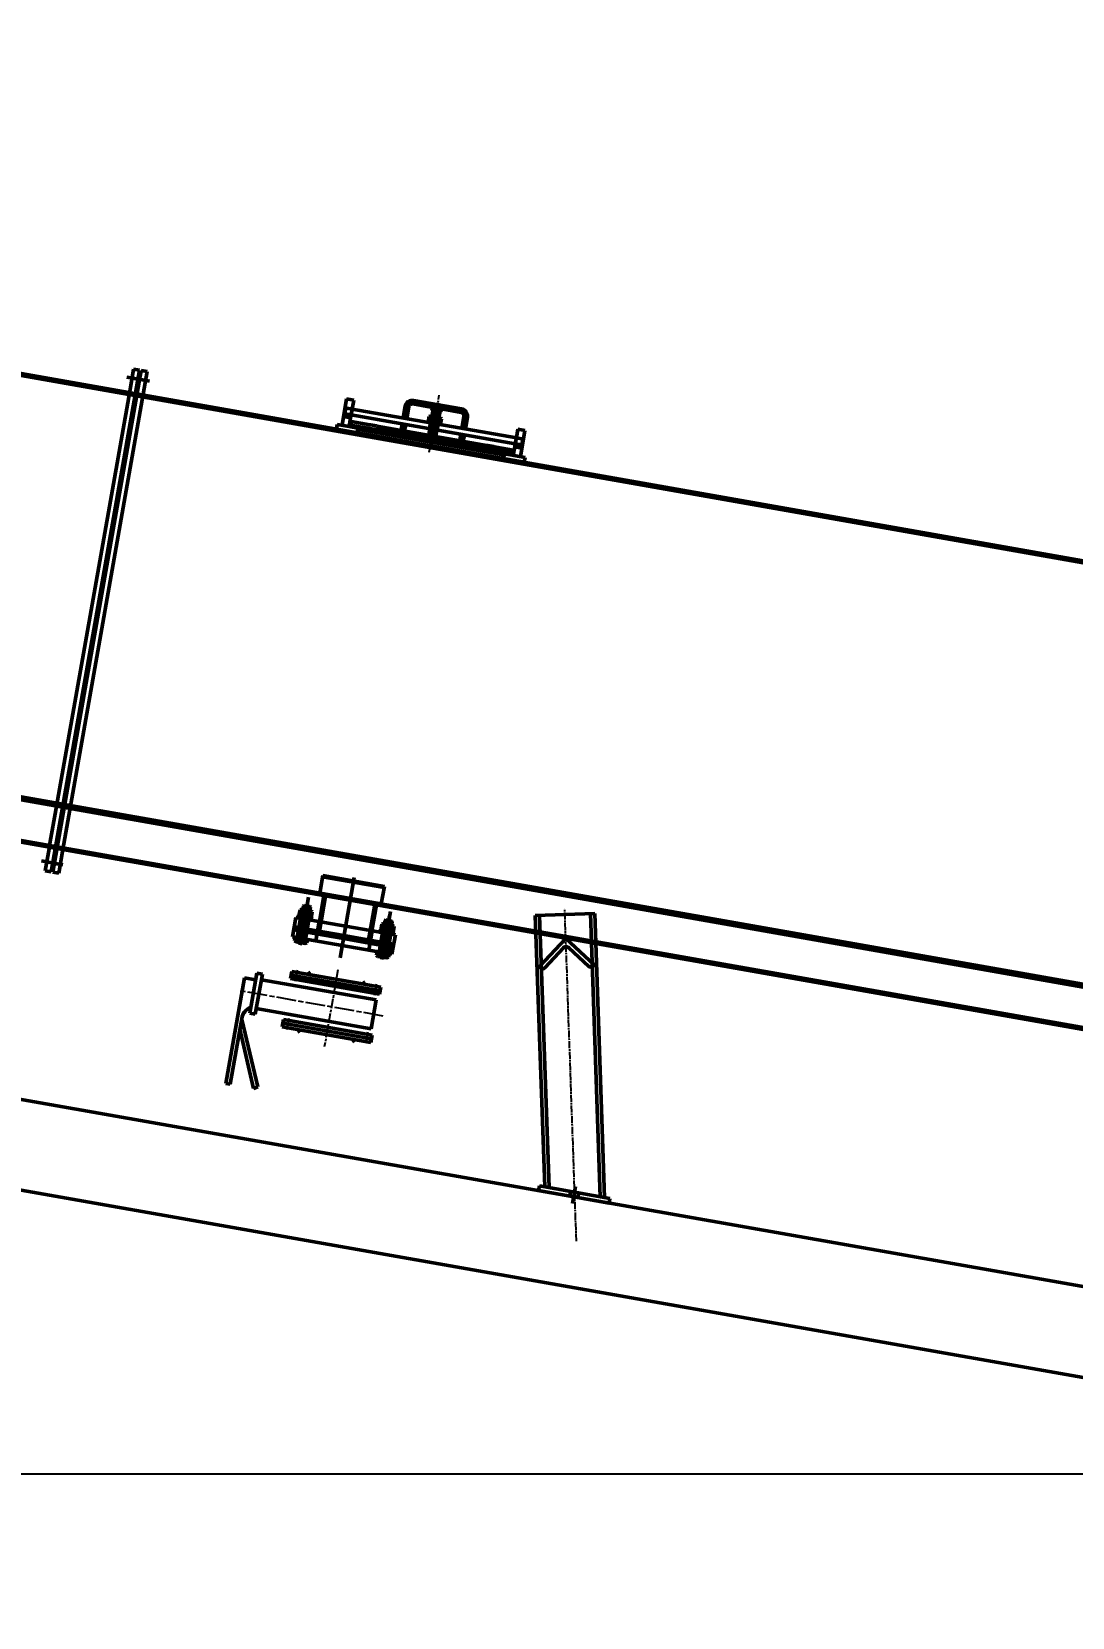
# Model space of a CAD drawing. Header units: millimetres. Extents: x -1263456 to 2767218, y -83310 to 50301.
# Drawn here: x 1094215 to 1095962, y -53970 to -51308 of the extents above; entities that cross this region are included whole.
import ezdxf

# ---------------------------------------------------------------- set-up
doc = ezdxf.new("R2010")
doc.units = ezdxf.units.MM
for name, pattern in [('AM_ISO08W050', [18, 12, -1.5, 3, -1.5]), ('AM_ISO08W050x2', [9, 6, -0.75, 1.5, -0.75]), ('AUSGEZOGEN', [0])]:
    doc.linetypes.add(name, pattern=pattern)
doc.layers.get('Defpoints').update_dxf_attribs({"linetype": 'AUSGEZOGEN'})
for name, color, linetype, lineweight in [('AM_0', 7, 'Continuous', 50), ('AM_5', 3, 'Continuous', 25), ('AM_7', 4, 'AM_ISO08W050', 25), ('AM_8', 1, 'Continuous', 25)]:
    doc.layers.add(name, color=color, linetype=linetype, lineweight=lineweight)
doc.styles.get("Standard").update_dxf_attribs({"font": 'ISOCP.SHX', "width": 0.7})
doc.dimstyles.new('AM_ISO$0', dxfattribs={"dimtxt": 3.5, "dimasz": 3.5, "dimexe": 1, "dimexo": 1, "dimgap": 1.5, "dimtad": 1, "dimdsep": 46, "dimtxsty": 'Standard', "dimcen": 0, "dimclrd": 256, "dimclre": 256, "dimclrt": 2, "dimazin": 2, "dimtp": 0.1, "dimtm": 0.1, "dimtfac": 0.71, "dimtmove": 0, "dimatfit": 3, "dimfxl": 1, "dimlwd": -1, "dimlwe": -1, "dimarcsym": 1})

# ---------------------------------------------------------------- blocks, each defined once
blk = doc.blocks.new('*D240')
at = {"layer": 'AM_5', "transparency": 16777216}
for p, q in [((1090659.9, -46860.2), (1090659.9, -49419.7)), ((1096659.9, -70454.3), (1096659.9, -49269.7)), ((1090922.4, -49344.7), (1096397.4, -49344.7))]:
    blk.add_line(p, q, dxfattribs=at)
for points in [[(1090922.4, -49300.9), (1090922.4, -49388.4), (1090659.9, -49344.7)], [(1096397.4, -49300.9), (1096397.4, -49388.4), (1096659.9, -49344.7)]]:
    blk.add_solid(points, dxfattribs=at)
at = {"layer": 'Defpoints', "color": 0, "transparency": 16777216}
for p in [(1090659.9, -46785.2), (1096659.9, -49344.7), (1096659.9, -70529.3, 93.7)]:
    blk.add_point(p, dxfattribs=at)
at = {"layer": 'AM_5', "color": 2, "transparency": 16777216, "insert": (1093659.9, -49100.9), "char_height": 262.5, "attachment_point": 5, "bg_fill": 3, "box_fill_scale": 1.1, "bg_fill_color": 256, "bg_fill_true_color": 13158600, "bg_fill_transparency": 0}
blk.add_mtext('6000', dxfattribs=at)
blk = doc.blocks.new('A$C32cf119a')
at = {"layer": 'AM_0'}
for points in [[(-16.21, 33.93), (-16.21, 32.32), (-17.83, 32.32)], [(16.21, 33.93), (16.21, 32.32), (17.82, 32.32)], [(-16.21, -3.53), (-16.21, -1.92), (-17.83, -1.92)], [(16.21, -3.53), (16.21, -1.92), (17.82, -1.92)]]:
    blk.add_hatch(color=256, dxfattribs=at).paths.add_polyline_path(points)
for p, q in [((27.58, 32.32), (-27.59, 32.32)), ((-27.59, 32.32), (-27.59, 27.9)), ((27.58, 30.11), (-27.59, 30.11)), ((-16.21, 33.93), (-17.83, 32.32)), ((-16.21, 32.32), (16.21, 32.32)), ((16.21, 33.93), (17.82, 32.32)), ((27.58, 32.32), (27.58, 27.9)), ((27.58, 27.9), (-27.59, 27.9)), ((-26.18, 6.22), (-26.18, 24.18)), ((-26.18, 24.18), (45.05, 24.18)), ((45.05, 27.63), (45.05, 2.77)), ((48.51, 27.63), (45.05, 27.63)), ((48.51, 27.63), (48.51, 2.77)), ((55.41, 23.49), (48.51, 23.49)), ((55.41, -42.06), (55.41, 23.49)), ((27.58, 2.5), (-27.59, 2.5)), ((-27.59, -1.92), (-27.59, 2.5)), ((27.58, 0.29), (-27.59, 0.29)), ((-26.18, 6.22), (45.05, 6.22)), ((27.58, -1.92), (27.58, 2.5)), ((45.05, 2.77), (48.51, 2.77)), ((27.58, -1.92), (-27.59, -1.92)), ((-16.21, -3.53), (-17.83, -1.92)), ((16.21, -3.53), (17.82, -1.92)), ((52.65, -1.96), (35.83, -40.78)), ((52.65, -7.91), (38.28, -42.06)), ((52.65, -42.06), (52.65, -0.13)), ((35.83, -40.78), (38.28, -42.06)), ((52.65, -42.06), (55.41, -42.06))]:
    blk.add_line(p, q, dxfattribs=at)
blk.add_arc((44.68, -0.7), 7.99, 355.91061, 61.37463, dxfattribs=at)
at = {"layer": 'AM_7'}
for p, q in [((-24.48, 33.64), (-24.48, 26.58)), ((24.47, 33.64), (24.47, 26.58)), ((-32.1, 15.2), (57.19, 15.2)), ((-24.48, 3.82), (-24.48, -3.24)), ((24.47, 3.82), (24.47, -3.24))]:
    blk.add_line(p, q, dxfattribs=at)
at = {"layer": 'AM_7', "linetype": 'AM_ISO08W050x2'}
blk.add_line((0, 38.17), (0, -9.65), dxfattribs=at)
blk = doc.blocks.new('A$C52475731')
at = {"layer": 'AM_0'}
h = blk.add_hatch(dxfattribs=at)
h.set_pattern_fill('ANSI37', color=256, angle=-10, style=0)
h.set_pattern_definition([(35, (55342.6973, -86406.2037), (-1.82110519, 2.60080774), []), (125, (55342.6973, -86406.2037), (-2.60080774, -1.82110519), [])])
h.paths.add_polyline_path([(8026.6, 7714.3), (8026.1, 7711.3), (8038.9, 7709.1), (8039.4, 7712)])
h = blk.add_hatch(color=256, dxfattribs=at)
h.paths.add_polyline_path([(8064, 7707.7), (8059.1, 7708.6), (8058.2, 7703.6)])
h.paths.add_polyline_path([(8069, 7706.8), (8064, 7707.7), (8068.1, 7701.9)])
h = blk.add_hatch(color=256, dxfattribs=at)
h.paths.add_polyline_path([(8162.5, 7690.3), (8157.6, 7691.2), (8156.7, 7686.3)])
h.paths.add_polyline_path([(8167.4, 7689.4), (8162.5, 7690.3), (8166.6, 7684.5)])
h = blk.add_hatch(color=256, dxfattribs=at)
h.paths.add_polyline_path([(8261, 7673), (8265.9, 7672.1), (8265.1, 7667.2)])
h.paths.add_polyline_path([(8256.1, 7673.8), (8261, 7673), (8255.2, 7668.9)])
h = blk.add_hatch(dxfattribs=at)
h.set_pattern_fill('ANSI37', color=256, angle=-10, style=0)
h.set_pattern_definition([(125, (54479.6164, -86254.0193), (2.60080774, 1.82110519), []), (35, (54479.6164, -86254.0193), (1.82110519, -2.60080774), [])])
h.paths.add_polyline_path([(8297.9, 7663.4), (8298.4, 7666.4), (8285.6, 7668.6), (8285.1, 7665.7)])
for points in [[(8359.9, 6434), (8359.9, 6434.2), (8360.1, 6434), (8359.9, 6434)], [(8445.9, 6419.6), (8445.9, 6418.8), (8445.2, 6418.9), (8445.5, 6419.2)]]:
    blk.add_hatch(color=256, dxfattribs=at).paths.add_polyline_path(points)
for p, q in [((2737.7, 8632.5, 0.1), (10907.7, 7191.9, 0.1)), ((2738.3, 8635.6, 0.1), (10908.3, 7195, 0.1)), ((10785.8, 6500.7, 0.1), (2615.8, 7941.3, 0.1)), ((10786.7, 6505.6, 0.1), (2616.7, 7946.2, 0.1)), ((10875.4, 5982.3, 0.1), (0, 7899.9, 0.1)), ((2604.2, 7875.6, 0.1), (10774.3, 6435, 0.1)), ((7523.7, 6964.2, 0.1), (7672.2, 7806.2, 0.1)), ((7526.8, 6963.7, 0.1), (7675.3, 7805.7, 0.1)), ((7543.6, 7001.4, 0.1), (7685.1, 7803.9, 0.1)), ((7655.8, 7770.5, 0.1), (7662.4, 7808, 0.1)), ((7662.4, 7808, 0.1), (7672.2, 7806.2, 0.1)), ((7685.1, 7803.9, 0.1), (7675.3, 7805.7, 0.1)), ((7651.1, 7794.7, 0.1), (7677, 7790.1, 0.1)), ((7668.5, 7791.6, 0.1), (7688.9, 7788, 0.1)), ((10631.6, 5873, 0.1), (3.4, 7747, 0.1)), ((7533, 7074.3, 0.1), (7655.8, 7770.5, 0.1)), ((8012.3, 7713.8, 0.1), (8020.1, 7758.1, 0.1)), ((8031.9, 7756, 0.1), (8020.1, 7758.1, 0.1)), ((8029.3, 7741.2, 0.1), (8031.9, 7756, 0.1)), ((8161.5, 7744.3, 0.1), (8131.3, 7749.6, 0.1)), ((8162, 7747.3, 0.1), (8131.9, 7752.6, 0.1)), ((8213.1, 7741.3, 0.1), (8132.4, 7755.5, 0.1)), ((8173.3, 7751.3, 0.1), (8160.1, 7676.4, 0.1)), ((8162.2, 7748.2, 0.1), (8161.1, 7742.3, 0.1)), ((8162.2, 7748.2, 0.1), (8165.1, 7749.3, 0.1)), ((8180.2, 7746.6, 0.1), (8165.1, 7749.3, 0.1)), ((8167.3, 7747.3, 0.1), (8166.3, 7741.4, 0.1)), ((8182.6, 7744.6, 0.1), (8180.2, 7746.6, 0.1)), ((8014.9, 7728.5, 0.1), (8026.7, 7726.4, 0.1)), ((8018.5, 7743.1, 0.1), (8016.8, 7733.3, 0.1)), ((8027.6, 7731.4, 0.1), (8016.8, 7733.3, 0.1)), ((8017.5, 7743.3, 0.1), (8029.3, 7741.2, 0.1)), ((8017.5, 7743.3, 0.1), (8029.3, 7741.2, 0.1)), ((8026.7, 7726.4, 0.1), (8024.1, 7711.7, 0.1)), ((8026.6, 7714.3, 0.1), (8027.7, 7720.2, 0.1)), ((8027.6, 7731.4, 0.1), (8026.7, 7726.4, 0.1)), ((8029.3, 7741.2, 0.1), (8027.6, 7731.4, 0.1)), ((8303.3, 7682.7, 0.1), (8027.6, 7731.4, 0.1)), ((8027.7, 7720.2, 0.1), (8059.2, 7714.6, 0.1)), ((8029.3, 7741.2, 0.1), (8305.1, 7692.6, 0.1)), ((8118.5, 7745.8, 0.1), (8115, 7726.1, 0.1)), ((8121.4, 7745.3, 0.1), (8118, 7725.6, 0.1)), ((8124.4, 7744.8, 0.1), (8120.9, 7725.1, 0.1)), ((8158.7, 7728.6, 0.1), (8157.1, 7719.5, 0.1)), ((8158.7, 7728.6, 0.1), (8160.2, 7729.1, 0.1)), ((8178, 7726, 0.1), (8160.2, 7729.1, 0.1)), ((8161.1, 7742.3, 0.1), (8165.5, 7741.6, 0.1)), ((8163.8, 7727.7, 0.1), (8162.2, 7718.6, 0.1)), ((8165.2, 7739.9, 0.1), (8163.2, 7728.6, 0.1)), ((8166.2, 7739.7, 0.1), (8164.2, 7728.4, 0.1)), ((8165.2, 7739.9, 0.1), (8165.5, 7741.6, 0.1)), ((8165.2, 7739.9, 0.1), (8177, 7737.8, 0.1)), ((8165.5, 7741.6, 0.1), (8177.3, 7739.5, 0.1)), ((8177.3, 7739.5, 0.1), (8165.5, 7741.6, 0.1)), ((8166.2, 7739.7, 0.1), (8165.5, 7741.6, 0.1)), ((8174.1, 7725.8, 0.1), (8172.5, 7716.8, 0.1)), ((8175.9, 7738, 0.1), (8173.9, 7726.7, 0.1)), ((8177, 7737.8, 0.1), (8175, 7726.5, 0.1)), ((8175.9, 7738, 0.1), (8177.3, 7739.5, 0.1)), ((8177.5, 7745.5, 0.1), (8176.5, 7739.6, 0.1)), ((8177, 7737.8, 0.1), (8177.3, 7739.5, 0.1)), ((8177.3, 7739.5, 0.1), (8181.6, 7738.7, 0.1)), ((8179.2, 7724.9, 0.1), (8177.6, 7715.9, 0.1)), ((8179.2, 7724.9, 0.1), (8178, 7726, 0.1)), ((8182.6, 7744.6, 0.1), (8181.6, 7738.7, 0.1)), ((8212.1, 7735.4, 0.1), (8182, 7740.7, 0.1)), ((8212.6, 7738.3, 0.1), (8182.5, 7743.7, 0.1)), ((8213.5, 7708.7, 0.1), (8217, 7728.4, 0.1)), ((8216.5, 7708.2, 0.1), (8219.9, 7727.9, 0.1)), ((8219.4, 7707.7, 0.1), (8222.9, 7727.4, 0.1)), ((3494.7, 7715.4, 0.1), (10773.7, 6431.9, 0.1)), ((8323.1, 7650.8, 0.1), (7998.1, 7708.1, 0.1)), ((8038.9, 7709.1, 0.1), (8024.1, 7711.7, 0.1)), ((8026.6, 7714.3, 0.1), (8026.1, 7711.3, 0.1)), ((8026.6, 7714.3, 0.1), (8039.4, 7712, 0.1)), ((8069, 7706.8, 0.1), (8026.6, 7714.3, 0.1)), ((8036.5, 7701.4, 0.1), (8036, 7698.3, 0.1)), ((8038.9, 7709.1, 0.1), (8037.5, 7701.2, 0.1)), ((8039.4, 7712, 0.1), (8038.9, 7709.1, 0.1)), ((8041.4, 7711.7, 0.1), (8040.5, 7706.8, 0.1)), ((8059.1, 7708.6, 0.1), (8058.2, 7703.6, 0.1)), ((8058.2, 7703.6, 0.1), (8064, 7707.7, 0.1)), ((8059.2, 7714.6, 0.1), (8060.2, 7714.5, 0.1)), ((8060.2, 7714.5, 0.1), (8070, 7712.7, 0.1)), ((8064, 7707.7, 0.1), (8068.1, 7701.9, 0.1)), ((8323.1, 7650.8, 0.1), (8067.1, 7696, 0.1)), ((8069, 7706.8, 0.1), (8068.1, 7701.9, 0.1)), ((8298.4, 7666.4, 0.1), (8069, 7706.8, 0.1)), ((8070, 7712.7, 0.1), (8071, 7712.5, 0.1)), ((8071, 7712.5, 0.1), (8299.5, 7672.3, 0.1)), ((8109.9, 7705.7, 0.1), (8110.4, 7705.6, 0.1)), ((8113.3, 7716.3, 0.1), (8111.4, 7705.4, 0.1)), ((8111.4, 7705.4, 0.1), (8117.3, 7704.4, 0.1)), ((8116.2, 7715.7, 0.1), (8113.8, 7702, 0.1)), ((8119.2, 7715.2, 0.1), (8117.3, 7704.4, 0.1)), ((8118.8, 7704.1, 0.1), (8118.3, 7704.2, 0.1)), ((8157.1, 7719.5, 0.1), (8158.3, 7718.5, 0.1)), ((8161.3, 7717.9, 0.1), (8157.8, 7698.3, 0.1)), ((8157.8, 7698.3, 0.1), (8169.7, 7696.2, 0.1)), ((8158.7, 7697.1, 0.1), (8157.8, 7698.3, 0.1)), ((8176.1, 7715.3, 0.1), (8158.3, 7718.5, 0.1)), ((8162.4, 7717.8, 0.1), (8158.7, 7697.1, 0.1)), ((8158.7, 7697.1, 0.1), (8168.4, 7695.4, 0.1)), ((8160.8, 7718, 0.1), (8159.1, 7708.2, 0.1)), ((8172.1, 7716.1, 0.1), (8168.4, 7695.4, 0.1)), ((8169.7, 7696.2, 0.1), (8168.4, 7695.4, 0.1)), ((8173.1, 7715.9, 0.1), (8169.7, 7696.2, 0.1)), ((8173.6, 7715.8, 0.1), (8171.9, 7705.9, 0.1)), ((8177.6, 7715.9, 0.1), (8176.1, 7715.3, 0.1)), ((8209.9, 7688.1, 0.1), (8211.8, 7698.9, 0.1)), ((8212.4, 7685.1, 0.1), (8214.7, 7698.4, 0.1)), ((8215.8, 7687, 0.1), (8217.7, 7697.9, 0.1)), ((8307.7, 7707.4, 0.1), (8319.5, 7705.3, 0.1)), ((8311.7, 7661, 0.1), (8319.5, 7705.3, 0.1)), ((8157.6, 7691.2, 0.1), (8156.7, 7686.3, 0.1)), ((8156.7, 7686.3, 0.1), (8162.5, 7690.3, 0.1)), ((8162.5, 7690.3, 0.1), (8166.6, 7684.5, 0.1)), ((8167.4, 7689.4, 0.1), (8166.6, 7684.5, 0.1)), ((8208.4, 7688.3, 0.1), (8208.9, 7688.2, 0.1)), ((8209.9, 7688.1, 0.1), (8215.8, 7687, 0.1)), ((8215.8, 7687, 0.1), (8209.9, 7688.1, 0.1)), ((8217.2, 7686.8, 0.1), (8216.7, 7686.8, 0.1)), ((8256.1, 7673.8, 0.1), (8255.2, 7668.9, 0.1)), ((8261, 7673, 0.1), (8255.2, 7668.9, 0.1)), ((8257.1, 7679.7, 0.1), (8256.1, 7679.9, 0.1)), ((8257.1, 7679.7, 0.1), (8256.1, 7679.9, 0.1)), ((8267, 7678, 0.1), (8257.1, 7679.7, 0.1)), ((8267, 7678, 0.1), (8257.1, 7679.7, 0.1)), ((8265.1, 7667.2, 0.1), (8261, 7673, 0.1)), ((8265.9, 7672.1, 0.1), (8265.1, 7667.2, 0.1)), ((8268, 7677.8, 0.1), (8267, 7678, 0.1)), ((8268, 7677.8, 0.1), (8267, 7678, 0.1)), ((8282.8, 7664, 0.1), (8283.7, 7669, 0.1)), ((8285.6, 7668.6, 0.1), (8285.1, 7665.7, 0.1)), ((8298.4, 7666.4, 0.1), (8285.6, 7668.6, 0.1)), ((8299.5, 7672.3, 0.1), (8298.4, 7666.4, 0.1)), ((8299.9, 7663.1, 0.1), (8302.5, 7677.8, 0.1)), ((8302.5, 7677.8, 0.1), (8303.3, 7682.7, 0.1)), ((8305.1, 7692.6, 0.1), (8303.3, 7682.7, 0.1)), ((8314.2, 7680.8, 0.1), (8303.3, 7682.7, 0.1)), ((8305.1, 7692.6, 0.1), (8316.9, 7690.5, 0.1)), ((8315.9, 7690.7, 0.1), (8314.2, 7680.8, 0.1)), ((8285.1, 7665.7, 0.1), (8283.7, 7657.8, 0.1)), ((8284.7, 7657.6, 0.1), (8284.2, 7654.5, 0.1)), ((8319.6, 7659.6, 0.1), (8285.1, 7665.7, 0.1)), ((8298.4, 7666.4, 0.1), (8297.9, 7663.4, 0.1)), ((8318.2, 7651.7, 0.1), (8319.6, 7659.6, 0.1)), ((7520.8, 7005.4, 0.1), (7533.5, 7077.2, 0.1)), ((7513.9, 6965.9, 0.1), (7520.3, 7002.5, 0.1)), ((7536.7, 6961.9, 0.1), (7543.6, 7001.4, 0.1)), ((7507.8, 6982.4, 0.1), (7533.7, 6977.8, 0.1)), ((7524.7, 6979.4, 0.1), (7543.6, 6976.1, 0.1)), ((7513.9, 6965.9, 0.1), (7523.7, 6964.2, 0.1)), ((7536.7, 6961.9, 0.1), (7526.8, 6963.7, 0.1)), ((7975, 6928.5, 0.1), (7980.2, 6958, 0.1)), ((7979.8, 6956, 0.1), (8083, 6937.8, 0.1)), ((7980.2, 6958, 0.1), (8083.4, 6939.8, 0.1)), ((8032.8, 6954.5, 0.1), (8009, 6819.6, 0.1)), ((7942, 6841.3, 0.1), (7956.1, 6921.5, 0.1)), ((7982, 6924.1, 0.1), (7974.3, 6880.7, 0.1)), ((7974.4, 6864.4, 0.1), (7985.4, 6926.6, 0.1)), ((7981.5, 6927.3, 0.1), (7981, 6924.3, 0.1)), ((7982.5, 6927.1, 0.1), (7982.1, 6924.7, 0.1)), ((8078.2, 6910.3, 0.1), (8083.4, 6939.8, 0.1)), ((7940, 6890.1, 0.1), (7941.9, 6900.5, 0.1)), ((7941.9, 6900.5, 0.1), (7943.4, 6901.1, 0.1)), ((7961.1, 6898, 0.1), (7943.4, 6901.1, 0.1)), ((7945.2, 6889.2, 0.1), (7947, 6899.6, 0.1)), ((7946.3, 6900.6, 0.1), (7947.4, 6906.7, 0.1)), ((7947.4, 6900.4, 0.1), (7948.7, 6907.6, 0.1)), ((7947.4, 6906.7, 0.1), (7948.7, 6907.6, 0.1)), ((7959.2, 6904.6, 0.1), (7947.4, 6906.7, 0.1)), ((7958.4, 6905.8, 0.1), (7948.7, 6907.6, 0.1)), ((7957.4, 6901.4, 0.1), (7951.8, 6869.4, 0.1)), ((7955.4, 6887.4, 0.1), (7957.2, 6897.8, 0.1)), ((7957.1, 6898.7, 0.1), (7958.4, 6905.8, 0.1)), ((7958.2, 6898.5, 0.1), (7959.2, 6904.6, 0.1)), ((7958.4, 6905.8, 0.1), (7959.2, 6904.6, 0.1)), ((7960.5, 6886.5, 0.1), (7962.4, 6896.9, 0.1)), ((7962.4, 6896.9, 0.1), (7961.1, 6898, 0.1)), ((8056.8, 6849.9, 0.1), (8067.8, 6912.1, 0.1)), ((8070.1, 6908.6, 0.1), (8062.5, 6865.2, 0.1)), ((8070.7, 6911.6, 0.1), (8070.2, 6908.8, 0.1)), ((8071.6, 6911.4, 0.1), (8071.1, 6908.4, 0.1)), ((8079.4, 6817.1, 0.1), (8093.5, 6897.3, 0.1)), ((7934.9, 6887.6, 0.1), (7929.2, 6855.1, 0.1)), ((7932.2, 6871.9, 0.1), (7940, 6870.5, 0.1)), ((7934.9, 6887.6, 0.1), (8018.4, 6872.9, 0.1)), ((7937.1, 6853.8, 0.1), (7942.8, 6886.3, 0.1)), ((7938.2, 6889, 0.1), (7937.9, 6887.1, 0.1)), ((7937.9, 6887.1, 0.1), (7943.8, 6886.1, 0.1)), ((7938.2, 6889, 0.1), (7938.9, 6889.5, 0.1)), ((7944.1, 6888, 0.1), (7938.2, 6889, 0.1)), ((7938.4, 6855.3, 0.1), (7944.2, 6888.5, 0.1)), ((7941.3, 6889.1, 0.1), (7938.9, 6889.5, 0.1)), ((7939.4, 6855.1, 0.1), (7945.3, 6888.4, 0.1)), ((7940, 6890.1, 0.1), (7941.3, 6889.1, 0.1)), ((7959, 6885.9, 0.1), (7941.3, 6889.1, 0.1)), ((7949.1, 6853.4, 0.1), (7955, 6886.6, 0.1)), ((7950.2, 6853.2, 0.1), (7956, 6886.5, 0.1)), ((7950.9, 6851.3, 0.1), (7956.6, 6883.8, 0.1)), ((7953.8, 6868.1, 0.1), (8015.6, 6857.2, 0.1)), ((7955.6, 6884, 0.1), (7961.5, 6883, 0.1)), ((7961.9, 6884.8, 0.1), (7955.9, 6885.9, 0.1)), ((7960.5, 6886.5, 0.1), (7959, 6885.9, 0.1)), ((7961.4, 6885.5, 0.1), (7959, 6885.9, 0.1)), ((7961.9, 6884.8, 0.1), (7961.4, 6885.5, 0.1)), ((7961.5, 6883, 0.1), (7961.9, 6884.8, 0.1)), ((7973.9, 6880.8, 0.1), (7968.2, 6848.3, 0.1)), ((7974.3, 6880.7, 0.1), (7971.5, 6864.9, 0.1)), ((8101.9, 6858.2, 0.1), (8018.4, 6872.9, 0.1)), ((8077.4, 6865.9, 0.1), (8079.3, 6876.3, 0.1)), ((8079.3, 6876.3, 0.1), (8080.8, 6876.9, 0.1)), ((8085.4, 6878.9, 0.1), (8079.8, 6846.9, 0.1)), ((8080.8, 6876.9, 0.1), (8098.5, 6873.7, 0.1)), ((8082.5, 6865, 0.1), (8084.4, 6875.4, 0.1)), ((8083.7, 6876.3, 0.1), (8084.8, 6882.5, 0.1)), ((8084.8, 6876.1, 0.1), (8086.1, 6883.3, 0.1)), ((8086.1, 6883.3, 0.1), (8084.8, 6882.5, 0.1)), ((8084.8, 6882.5, 0.1), (8096.6, 6880.4, 0.1)), ((8084.9, 6848.5, 0.1), (8092.2, 6890.1, 0.1)), ((8086.1, 6883.3, 0.1), (8095.8, 6881.6, 0.1)), ((8092.8, 6863.2, 0.1), (8094.6, 6873.6, 0.1)), ((8094.5, 6874.4, 0.1), (8095.8, 6881.6, 0.1)), ((8095.5, 6874.3, 0.1), (8096.6, 6880.4, 0.1)), ((8096.6, 6880.4, 0.1), (8095.8, 6881.6, 0.1)), ((8097.9, 6862.3, 0.1), (8099.7, 6872.7, 0.1)), ((8099.7, 6872.7, 0.1), (8098.5, 6873.7, 0.1)), ((8336.7, 6890.8, 0.1), (8436.6, 6894.3, 0.1)), ((8352.6, 6435.3, 0.1), (8336.7, 6890.8, 0.1)), ((8359.9, 6434, 0.1), (8344, 6891, 0.1)), ((8445.9, 6418.8, 0.1), (8429.3, 6894, 0.1)), ((8453.3, 6417.5, 0.1), (8436.6, 6894.3, 0.1)), ((7929.2, 6855.1, 0.1), (8012.7, 6840.4, 0.1)), ((7931.3, 6867, 0.1), (7939.2, 6865.6, 0.1)), ((7932.7, 6848.5, 0.1), (7933.7, 6854.3, 0.1)), ((7932.7, 6848.5, 0.1), (7935.1, 6846.5, 0.1)), ((7938.1, 6853.6, 0.1), (7933.7, 6854.3, 0.1)), ((7935.1, 6846.5, 0.1), (7950.2, 6843.8, 0.1)), ((7937.8, 6847.6, 0.1), (7938.9, 6853.4, 0.1)), ((7938.4, 6855.3, 0.1), (7938.1, 6853.6, 0.1)), ((7939.4, 6855.1, 0.1), (7938.1, 6853.6, 0.1)), ((7949.9, 6851.5, 0.1), (7938.1, 6853.6, 0.1)), ((7938.1, 6853.6, 0.1), (7949.9, 6851.5, 0.1)), ((7950.2, 6853.2, 0.1), (7938.4, 6855.3, 0.1)), ((7948.1, 6845.8, 0.1), (7949.1, 6851.6, 0.1)), ((7949.1, 6853.4, 0.1), (7949.9, 6851.5, 0.1)), ((7950.2, 6853.2, 0.1), (7949.9, 6851.5, 0.1)), ((7954.2, 6850.7, 0.1), (7949.9, 6851.5, 0.1)), ((7953.2, 6844.9, 0.1), (7950.2, 6843.8, 0.1)), ((7953, 6863.1, 0.1), (8014.7, 6852.2, 0.1)), ((7953.2, 6844.9, 0.1), (7954.2, 6850.7, 0.1)), ((8076.5, 6841.3, 0.1), (8014.7, 6852.2, 0.1)), ((8077.4, 6846.3, 0.1), (8015.6, 6857.2, 0.1)), ((8062.9, 6865.1, 0.1), (8057.1, 6832.6, 0.1)), ((8062.5, 6865.2, 0.1), (8059.7, 6849.4, 0.1)), ((8074.5, 6829.5, 0.1), (8080.2, 6862, 0.1)), ((8075.3, 6862.9, 0.1), (8075.6, 6864.8, 0.1)), ((8081.2, 6861.9, 0.1), (8075.3, 6862.9, 0.1)), ((8075.6, 6864.8, 0.1), (8076.3, 6865.3, 0.1)), ((8075.6, 6864.8, 0.1), (8081.5, 6863.7, 0.1)), ((8075.7, 6831.1, 0.1), (8081.6, 6864.3, 0.1)), ((8076.3, 6865.3, 0.1), (8078.7, 6864.8, 0.1)), ((8076.8, 6830.9, 0.1), (8082.7, 6864.1, 0.1)), ((8076.8, 6827.8, 0.1), (8097.1, 6842, 0.1)), ((8077.4, 6865.9, 0.1), (8078.7, 6864.8, 0.1)), ((8078.7, 6864.8, 0.1), (8096.4, 6861.7, 0.1)), ((8079.8, 6845.1, 0.1), (8094, 6824.8, 0.1)), ((8086.5, 6829.2, 0.1), (8092.4, 6862.4, 0.1)), ((8087.6, 6829, 0.1), (8093.4, 6862.2, 0.1)), ((8088.2, 6827.1, 0.1), (8094, 6859.6, 0.1)), ((8099.1, 6842.5, 0.1), (8091.2, 6843.8, 0.1)), ((8098.9, 6858.7, 0.1), (8093, 6859.8, 0.1)), ((8093.3, 6861.6, 0.1), (8099.2, 6860.6, 0.1)), ((8101.9, 6858.2, 0.1), (8096.1, 6825.7, 0.1)), ((8097.9, 6862.3, 0.1), (8096.4, 6861.7, 0.1)), ((8096.4, 6861.7, 0.1), (8098.7, 6861.3, 0.1)), ((8099.2, 6860.6, 0.1), (8098.7, 6861.3, 0.1)), ((8099.2, 6860.6, 0.1), (8098.9, 6858.7, 0.1)), ((8096.1, 6825.7, 0.1), (8012.7, 6840.4, 0.1)), ((8070.1, 6824.3, 0.1), (8071.1, 6830.1, 0.1)), ((8070.1, 6824.3, 0.1), (8072.5, 6822.3, 0.1)), ((8071.1, 6830.1, 0.1), (8075.4, 6829.4, 0.1)), ((8071.1, 6830.1, 0.1), (8075.4, 6829.4, 0.1)), ((8087.6, 6819.6, 0.1), (8072.5, 6822.3, 0.1)), ((8075.2, 6823.4, 0.1), (8076.2, 6829.2, 0.1)), ((8075.7, 6831.1, 0.1), (8075.4, 6829.4, 0.1)), ((8076.8, 6830.9, 0.1), (8075.4, 6829.4, 0.1)), ((8075.4, 6829.4, 0.1), (8087.3, 6827.3, 0.1)), ((8087.3, 6827.3, 0.1), (8075.4, 6829.4, 0.1)), ((8075.4, 6829.4, 0.1), (8087.3, 6827.3, 0.1)), ((8087.3, 6827.3, 0.1), (8075.4, 6829.4, 0.1)), ((8075.7, 6831.1, 0.1), (8087.6, 6829, 0.1)), ((8085.4, 6821.6, 0.1), (8086.5, 6827.4, 0.1)), ((8086.5, 6829.2, 0.1), (8087.3, 6827.3, 0.1)), ((8087.6, 6829, 0.1), (8087.3, 6827.3, 0.1)), ((8087.3, 6827.3, 0.1), (8091.6, 6826.5, 0.1)), ((8087.3, 6827.3, 0.1), (8091.6, 6826.5, 0.1)), ((8090.6, 6820.7, 0.1), (8087.6, 6819.6, 0.1)), ((8098.2, 6837.5, 0.1), (8090.3, 6838.9, 0.1)), ((8090.6, 6820.7, 0.1), (8091.6, 6826.5, 0.1)), ((8342.4, 6428.9, 0.1), (8343.8, 6436.8, 0.1)), ((8460.6, 6408.1, 0.1), (8342.4, 6428.9, 0.1)), ((8343.8, 6436.8, 0.1), (8462, 6416, 0.1)), ((8359.9, 6434.2, 0.1), (8360.1, 6434, 0.1)), ((8396, 6427.6, 0.1), (8394.6, 6419.7, 0.1)), ((8399.5, 6407.3, 0.1), (8404.6, 6435.9, 0.1)), ((8409.8, 6425.2, 0.1), (8408.4, 6417.3, 0.1)), ((8445.9, 6419.6, 0.1), (8445.2, 6418.9, 0.1)), ((8462, 6416, 0.1), (8460.6, 6408.1, 0.1))]:
    blk.add_line(p, q, dxfattribs=at)
at = {"layer": 'AM_0', "elevation": 0.1}
for points in [[(8057.2, 7697.7), (8003, 7707.3), (8004.4, 7715.1)], [(8004.4, 7715.1), (8024.1, 7711.7)], [(8039.4, 7712), (8059.1, 7708.6)], [(8040.5, 7706.8), (8282.8, 7664)], [(8067.1, 7696), (8057.2, 7697.7)], [(8318.2, 7651.7), (8067.1, 7696)], [(8069, 7706.8), (8298.4, 7666.4)], [(8160.6, 7707.9), (8159.6, 7708.1)], [(8170.4, 7706.2), (8160.6, 7707.9)], [(8171.4, 7706), (8170.4, 7706.2)], [(8305.1, 7692.6), (8307.7, 7707.4)], [(8302.5, 7677.8), (8314.3, 7675.7)], [(8305.1, 7692.6), (8316.9, 7690.5)]]:
    blk.add_lwpolyline(points, dxfattribs=at)
at = {"layer": 'AM_0'}
blk.add_lwpolyline([(8388, 6852.5), (8435.6, 6808.2), (8433.2, 6805.6, -0.414214), (8426.8, 6805.4), (8393.2, 6836.8, 0.414214), (8384, 6836.5), (8352.6, 6802.8, -0.414214), (8346.3, 6802.6), (8343.7, 6805)], format="xyb", close=True, dxfattribs=at)
blk.add_circle((8086.9, 6834.9, 0.1), 8.75, dxfattribs=at)
for centre, radius, start, end in [((8130.3, 7743.7, 0.1), 12, 80, 170), ((8130.3, 7743.7, 0.1), 9, 80, 170), ((8130.3, 7743.7, 0.1), 6, 80, 170), ((8164.1, 7744, 0.1), 4.59, 45.5531, 105.5531), ((8169.6, 7730.2, 0.1), 17.2, 62.3875, 97.6125), ((8160.6, 7724.4, 0.1), 4.6, 45.5615, 105.5615), ((8166.1, 7710.6, 0.1), 17.2, 62.383, 97.617), ((8176, 7721.7, 0.1), 4.6, 54.4385, 114.4385), ((8179.4, 7741.3, 0.1), 4.59, 54.4469, 114.4469), ((8211.1, 7729.5, 0.1), 6, 350, 80), ((8211.1, 7729.5, 0.1), 9, 350, 80), ((8211.1, 7729.5, 0.1), 12, 350, 80), ((8160.3, 7722.8, 0.1), 4.6, 234.4385, 294.4385), ((8170.2, 7733.8, 0.1), 17.2, 242.383, 277.617), ((8175.7, 7720.1, 0.1), 4.6, 225.5615, 285.5615), ((8081.2, 6872.1, 0.1), 4.6, 45.5615, 105.5615), ((8086.7, 6858.4, 0.1), 17.2, 62.383, 97.617), ((8096.5, 6869.4, 0.1), 4.6, 54.4385, 114.4385), ((8080.6, 6869.2, 0.1), 4.6, 234.4385, 294.4385), ((8090.5, 6880.2, 0.1), 17.2, 242.383, 277.617), ((8096, 6866.4, 0.1), 4.6, 225.5615, 285.5615)]:
    blk.add_arc(centre, radius, start, end, dxfattribs=at)
at = {"layer": 'AM_0', "extrusion": (0, 0, -1)}
for centre, radius, start, end in [((-7943.8, 6896.3, -0.1), 4.6, 74.4385, 134.4385), ((-7949.3, 6882.6, -0.1), 17.2, 82.383, 117.617), ((-7959.1, 6893.6, -0.1), 4.6, 65.5615, 125.5615), ((-7943.3, 6893.4, -0.1), 4.6, 245.5615, 305.5615), ((-7953.1, 6904.4, -0.1), 17.2, 262.383, 297.617), ((-7958.6, 6890.7, -0.1), 4.6, 254.4385, 314.4385), ((-7935.9, 6851.8, -0.1), 4.59, 245.5531, 305.5531), ((-7945.8, 6862.8, -0.1), 17.2, 262.3875, 297.6125), ((-7951.3, 6849.1, -0.1), 4.59, 254.4469, 314.4469), ((-8073.3, 6827.6, -0.1), 4.59, 245.5531, 305.5531), ((-8083.2, 6838.6, -0.1), 17.2, 262.3875, 297.6125), ((-8088.7, 6824.9, -0.1), 4.59, 254.4469, 314.4469)]:
    blk.add_arc(centre, radius, start, end, dxfattribs=at)
at = {"layer": 'AM_0'}
for points in [[(7655.4, 7768.6, 0.1), (7652.5, 7769.1, 0.1), (7655.9, 7771.5, 0.1)], [(7678.2, 7764.5, 0.1), (7681.2, 7764, 0.1), (7678.7, 7767.5, 0.1)], [(8003, 7707.3, 0.1), (8003.9, 7712.2, 0.1), (7998.1, 7708.1, 0.1)], [(8012.3, 7713.8, 0.1), (8013.2, 7718.7, 0.1), (8007.4, 7714.6, 0.1)], [(8111.4, 7705.4, 0.1), (8109.4, 7705.8, 0.1), (8111.7, 7707.4, 0.1)], [(8117.3, 7704.4, 0.1), (8119.2, 7704, 0.1), (8117.6, 7706.4, 0.1)], [(8209.9, 7688.1, 0.1), (8207.9, 7688.4, 0.1), (8210.2, 7690, 0.1)], [(8215.8, 7687, 0.1), (8217.7, 7686.7, 0.1), (8216.1, 7689, 0.1)], [(8311.7, 7661, 0.1), (8312.6, 7665.9, 0.1), (8316.6, 7660.1, 0.1)], [(8318.2, 7651.7, 0.1), (8323.1, 7650.8, 0.1), (8319.1, 7656.6, 0.1)], [(7520.8, 7005.4, 0.1), (7520.3, 7002.5, 0.1), (7517.9, 7006, 0.1)], [(7543.6, 7001.4, 0.1), (7543.1, 6998.5, 0.1), (7546.6, 7000.9, 0.1)], [(7981.9, 6924.1, 0.1), (7981.6, 6922.2, 0.1), (7979.9, 6924.5, 0.1)], [(8070.1, 6908.6, 0.1), (8069.8, 6906.6, 0.1), (8072.1, 6908.2, 0.1)], [(7974.3, 6880.7, 0.1), (7972.4, 6881, 0.1), (7974.7, 6882.7, 0.1)], [(8062.5, 6865.2, 0.1), (8064.4, 6864.8, 0.1), (8062.8, 6867.1, 0.1)]]:
    blk.add_solid(points, dxfattribs=at)
at = {"layer": 'AM_7'}
for p, q in [((8158.7, 7668.6, 0.1), (8175.6, 7764.3, 0.1)), ((8405.8, 6344.2, 0.1), (8386.3, 6902.2, 0.1))]:
    blk.add_line(p, q, dxfattribs=at)
at = {"layer": 'AM_0', "xscale": -2.746979859309329, "yscale": 2.74697985930933, "zscale": 2.74697985930933, "rotation": 349.9999999999997}
blk.add_blockref('A$C32cf119a', (7987.2, 6696.2, 0.1), dxfattribs=at)

msp = doc.modelspace()

# ---------------------------------------------------------------- linework, layer by layer
at = {"layer": 'AM_8'}
msp.add_line((1096509.9, -53729.7, 0.2), (1080709.9, -53729.7, 0), dxfattribs=at)

# ---------------------------------------------------------------- next in the draw order: dimensions: what is measured, and where the dimension line sits
at = {"layer": 'AM_5'}
dim = msp.add_linear_dim(base=(1096659.9, -49344.7), p1=(1090659.9, -46785.2), p2=(1096659.9, -70529.3, 93.7), dimstyle='AM_ISO$0', override={"dimscale": 75, "dimdec": 0, "dimtdec": 6, "dimtfill": 1}, dxfattribs=at)
dim.commit()
dim.dimension.update_dxf_attribs({"geometry": '*D240', "text_midpoint": (1093659.9, -49100.9)})

# ---------------------------------------------------------------- next in the draw order: block references
at = {"layer": 'AM_0'}
msp.add_blockref('A$C52475731', (1086723.8, -59682.9), dxfattribs=at)

doc.saveas('drawing.dxf')
